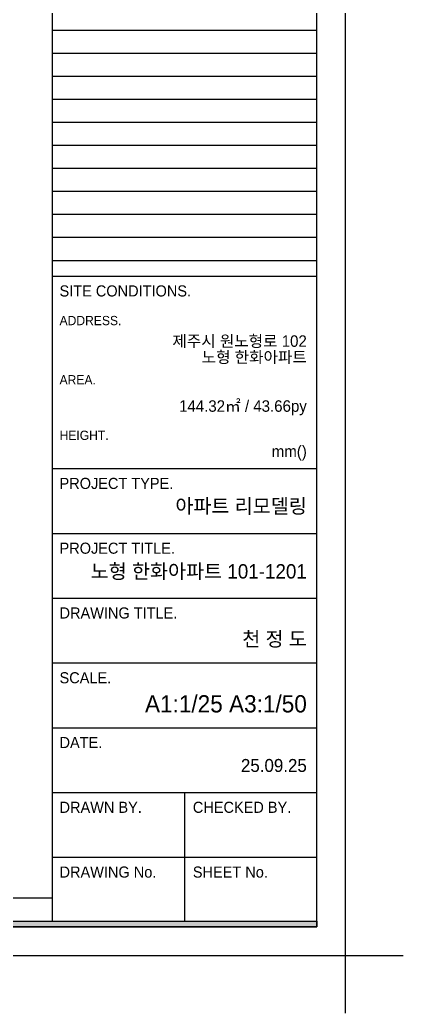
# Model space of a CAD drawing. Header units: millimetres. Extents: x 145965 to 228269, y 99354 to 115204.
# Drawn here: x 207632 to 210965, y 99354 to 107989 of the extents above; entities that cross this region are included whole.
import ezdxf
from ezdxf.enums import TextEntityAlignment as Align

# ---------------------------------------------------------------- set-up
doc = ezdxf.new("R2010")
doc.units = ezdxf.units.MM
doc.header["$LTSCALE"] = 50
doc.layers.add('FORM(YOURNAME)-1', color=1, linetype='Continuous')
doc.layers.add('FORM(YOURNAME)-11', color=1, linetype='Continuous')
doc.styles.add('YOURNAME', font='HY울릉도M.TTF')

# ---------------------------------------------------------------- blocks, each defined once
blk = doc.blocks.new('FORM-ELEVATION')
at = {"layer": 'FORM(YOURNAME)-11'}
h = blk.add_hatch(color=256, dxfattribs=at)
h.dxf.hatch_style = 1
h.paths.add_polyline_path([(-10309, 35708), (71691, 35708), (71691, 35508), (-10309, 35508)])
h.paths.add_polyline_path([(-10309, -21492), (71691, -21492), (71691, -21692), (-10309, -21692)])
at = {"layer": 'Defpoints', "color": 158}
for p, q in [((62481, 35508), (62481, -21492)), ((62481, 9486), (71691, 9486)), ((62481, 8686), (71691, 8686)), ((62481, 7886), (71691, 7886)), ((62481, 7086), (71691, 7086)), ((62481, 6286), (71691, 6286)), ((62481, 5486), (71691, 5486)), ((62481, 4686), (71691, 4686)), ((62481, 3886), (71691, 3886)), ((62481, 3086), (71691, 3086)), ((62481, 2286), (71691, 2286)), ((62481, 1486), (71691, 1486)), ((62481, -20692), (-10309, -20692))]:
    blk.add_line(p, q, dxfattribs=at)
blk.add_lwpolyline([(-10309, -21692), (71691, -21692), (71691, 35708), (-10309, 35708)], close=True, dxfattribs=at)
at = {"layer": 'Defpoints', "color": 1}
blk.add_lwpolyline([(72691, -24692), (72691, -22692), (74691, -22692)], dxfattribs=at)
at = {"layer": 'FORM(YOURNAME)-11', "color": 14}
for p, q in [((62481, 937), (71691, 937)), ((62481, -5756), (71691, -5756)), ((62481, -8009), (71691, -8009)), ((62481, -10261), (71691, -10261)), ((62481, -12514), (71691, -12514)), ((62481, -14766), (71691, -14766)), ((62481, -17019), (71691, -17019)), ((67086, -17019), (67086, -21492)), ((62481, -19271), (71691, -19271))]:
    blk.add_line(p, q, dxfattribs=at)
at = {"layer": 'FORM(YOURNAME)-11', "color": 250}
blk.add_lwpolyline([(-11309, -22692), (72691, -22692), (72691, 36708), (-11309, 36708)], close=True, dxfattribs=at)
at = {"layer": 'FORM(YOURNAME)-11'}
blk.add_lwpolyline([(-10309, -21492), (71691, -21492), (71691, -21692), (-10309, -21692)], close=True, dxfattribs=at)
at = {"layer": 'FORM(YOURNAME)-11', "color": 14, "style": 'YOURNAME'}
for s, height, p in [('SITE CONDITIONS.', 386.14, (62739, 422)), ('PROJECT TYPE.', 386.14, (62739, -6271)), ('PROJECT TITLE.', 386.14, (62739, -8524)), ('DRAWING TITLE.', 386.14, (62739, -10776)), ('SCALE.', 386.1, (62739, -13029)), ('DATE.', 386.1, (62739, -15281)), ('DRAWN BY.', 386.1, (62739, -17534)), ('CHECKED BY.', 386.14, (67376, -17534)), ('DRAWING No.', 386.14, (62739, -19786)), ('SHEET No.', 386.1, (67376, -19786))]:
    blk.add_text(s, height=height, dxfattribs=at).set_placement(p, align=Align.MIDDLE_LEFT)
at = {"layer": 'FORM(YOURNAME)-11', "color": 251, "style": 'YOURNAME'}
for s, p in [('ADDRESS.', (62739, -608)), ('AREA.', (62739, -2667)), ('HEIGHT.', (62739, -4598))]:
    blk.add_text(s, height=321.8, dxfattribs=at).set_placement(p, align=Align.MIDDLE_LEFT)
at = {"layer": 'FORM(YOURNAME)-11', "color": 3, "style": 'YOURNAME'}
for tag, height, p in [('1', 450, (71041, -1219)), ('2', 450, (71041, -1863)), ('3', 450, (71041, -3150)), ('4', 450, (71041, -5081)), ('5', 515, (71041, -7398)), ('6', 515, (71041, -9650)), ('7', 515, (71041, -11903)), ('8', 515, (71041, -14155)), ('9', 515, (71041, -16408)), ('10', 515, (66791, -18596)), ('11', 515, (71041, -18660)), ('12', 515, (66791, -20848)), ('13', 515, (71041, -20848))]:
    blk.add_attdef(tag, text='', height=height, dxfattribs=at).set_placement(p, align=Align.MIDDLE_RIGHT)

msp = doc.modelspace()

# ---------------------------------------------------------------- block references
at = {"layer": 'FORM(YOURNAME)-1'}
ref = msp.add_blockref('FORM-ELEVATION', (192292.5, 105527.4), dxfattribs=dict(at, xscale=0.2500000000000001, yscale=0.2500000000000001, zscale=0.2500000000000001))
ref.add_attrib('9', '25.09.25', dxfattribs={"layer": 'FORM(YOURNAME)-11', "color": 3, "height": 112.5, "style": 'YOURNAME'}).set_placement((210127.7, 101507.7), align=Align.MIDDLE_RIGHT)
ref.add_attrib('8', 'A1:1/25 A3:1/50', dxfattribs={"layer": 'FORM(YOURNAME)-11', "color": 3, "height": 150, "style": 'YOURNAME'}).set_placement((210127.7, 102043.4), align=Align.MIDDLE_RIGHT)
ref.add_attrib('7', '천 정 도', dxfattribs={"layer": 'FORM(YOURNAME)-11', "color": 3, "height": 125, "style": 'YOURNAME'}).set_placement((210127.7, 102607.2), align=Align.MIDDLE_RIGHT)
ref.add_attrib('6', '노형 한화아파트 101-1201', dxfattribs={"layer": 'FORM(YOURNAME)-11', "color": 3, "height": 125, "style": 'YOURNAME'}).set_placement((210127.7, 103195.1), align=Align.MIDDLE_RIGHT)
ref.add_attrib('5', '아파트 리모델링', dxfattribs={"layer": 'FORM(YOURNAME)-11', "color": 3, "height": 125, "style": 'YOURNAME'}).set_placement((210127.7, 103762.4), align=Align.MIDDLE_RIGHT)
ref.add_attrib('1', '제주시 원노형로 102', dxfattribs={"layer": 'FORM(YOURNAME)-11', "color": 3, "height": 100, "style": 'YOURNAME'}).set_placement((210127.7, 105197), align=Align.MIDDLE_RIGHT)
ref.add_attrib('2', '노형 한화아파트', dxfattribs={"layer": 'FORM(YOURNAME)-11', "color": 3, "height": 100, "style": 'YOURNAME'}).set_placement((210127.7, 105057.7), align=Align.MIDDLE_RIGHT)
ref.add_attrib('3', '144.32㎡ / 43.66py', dxfattribs={"layer": 'FORM(YOURNAME)-11', "color": 3, "height": 100, "style": 'YOURNAME'}).set_placement((210127.7, 104632.1), align=Align.MIDDLE_RIGHT)
ref.add_attrib('4', 'mm()', dxfattribs={"layer": 'FORM(YOURNAME)-11', "color": 3, "height": 100, "style": 'YOURNAME'}).set_placement((210127.7, 104238.5), align=Align.MIDDLE_RIGHT)

doc.saveas('drawing.dxf')
